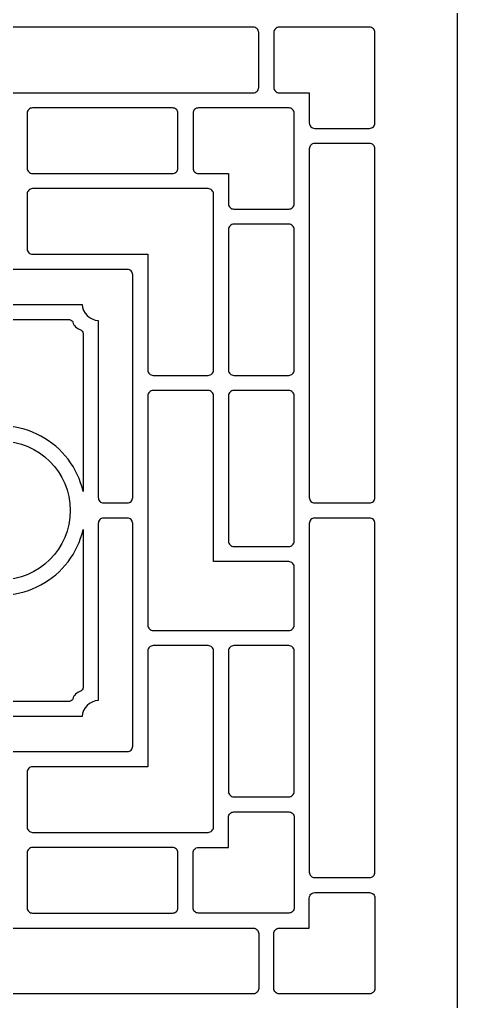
# Model space of a CAD drawing. Header units: centimetres. Extents: x 20.1 to 27, y -20.6 to 12.3.
# Drawn here: x 24.35 to 27, y -2.98 to 2.98 of the extents above; entities that cross this region are included whole.
import ezdxf

# ---------------------------------------------------------------- set-up
doc = ezdxf.new("R2010")
doc.units = ezdxf.units.CM
doc.header["$MEASUREMENT"] = 0
doc.layers.add('layer 1', color=7, linetype='Continuous')

msp = doc.modelspace()

# ---------------------------------------------------------------- linework, layer by layer
at = {"layer": 'layer 1', "color": 250}
for points, knots in [([(20.14415, -9.00015), (20.14415, -9.00015), (20.14415, 9.00077), (20.14415, 9.00077), (20.14415, 9.00077), (20.14415, 9.00077), (26.99977, 9.00077), (26.99977, 9.00077), (26.99977, 9.00077), (26.99977, 9.00077), (26.99977, -9.00015), (26.99977, -9.00015), (26.99977, -9.00015), (26.99977, -9.00015), (20.14415, -9.00015), (20.14415, -9.00015)], [0, 0, 0, 0, 0.2, 0.2, 0.2, 0.2, 0.4, 0.4, 0.4, 0.4, 0.6, 0.6, 0.6, 0.6, 1, 1, 1, 1]), ([(23.61766, 2.56627), (23.61766, 2.56627), (23.61766, 2.89926), (23.61766, 2.89926), (23.61766, 2.89926), (23.61766, 2.90792), (23.6211, 2.91622), (23.62722, 2.92235), (23.62722, 2.92235), (23.63335, 2.92847), (23.64165, 2.93191), (23.65031, 2.93191), (23.65031, 2.93191), (23.65031, 2.93191), (25.76249, 2.93191), (25.76249, 2.93191), (25.76249, 2.93191), (25.77115, 2.93191), (25.77946, 2.92847), (25.78558, 2.92235), (25.78558, 2.92235), (25.7917, 2.91622), (25.79514, 2.90792), (25.79514, 2.89926), (25.79514, 2.89926), (25.79514, 2.89926), (25.79514, 2.56627), (25.79514, 2.56627), (25.79514, 2.56627), (25.79514, 2.55762), (25.7917, 2.54931), (25.78558, 2.54319), (25.78558, 2.54319), (25.77946, 2.53707), (25.77115, 2.53363), (25.76249, 2.53363), (25.76249, 2.53363), (25.76249, 2.53363), (23.65031, 2.53363), (23.65031, 2.53363), (23.65031, 2.53363), (23.64165, 2.53363), (23.63335, 2.53707), (23.62722, 2.54319), (23.62722, 2.54319), (23.6211, 2.54931), (23.61766, 2.55762), (23.61766, 2.56627)], [0, 0, 0, 0, 0.0769231, 0.0769231, 0.0769231, 0.0769231, 0.1538462, 0.1538462, 0.1538462, 0.1538462, 0.2307692, 0.2307692, 0.2307692, 0.2307692, 0.3076923, 0.3076923, 0.3076923, 0.3076923, 0.3846154, 0.3846154, 0.3846154, 0.3846154, 0.4615385, 0.4615385, 0.4615385, 0.4615385, 0.5384615, 0.5384615, 0.5384615, 0.5384615, 0.6153846, 0.6153846, 0.6153846, 0.6153846, 0.6923077, 0.6923077, 0.6923077, 0.6923077, 0.7692308, 0.7692308, 0.7692308, 0.7692308, 0.8461538, 0.8461538, 0.8461538, 0.8461538, 1, 1, 1, 1]), ([(26.13466, 2.31817), (26.126, 2.31817), (26.11769, 2.32161), (26.11157, 2.32773), (26.11157, 2.32773), (26.10545, 2.33385), (26.10201, 2.34215), (26.10201, 2.35081), (26.10201, 2.35081), (26.10201, 2.35081), (26.10201, 2.53363), (26.10201, 2.53363), (26.10201, 2.53363), (26.10201, 2.53363), (25.91919, 2.53363), (25.91919, 2.53363), (25.91919, 2.53363), (25.91054, 2.53363), (25.90223, 2.53707), (25.89611, 2.54319), (25.89611, 2.54319), (25.88999, 2.54931), (25.88655, 2.55762), (25.88655, 2.56627), (25.88655, 2.56627), (25.88655, 2.56627), (25.88655, 2.89926), (25.88655, 2.89926), (25.88655, 2.89926), (25.88655, 2.90792), (25.88999, 2.91622), (25.89611, 2.92235), (25.89611, 2.92235), (25.90223, 2.92847), (25.91054, 2.93191), (25.91919, 2.93191), (25.91919, 2.93191), (25.91919, 2.93191), (26.46764, 2.93191), (26.46764, 2.93191), (26.46764, 2.93191), (26.4763, 2.93191), (26.4846, 2.92847), (26.49073, 2.92235), (26.49073, 2.92235), (26.49685, 2.91622), (26.50029, 2.90792), (26.50029, 2.89926), (26.50029, 2.89926), (26.50029, 2.89926), (26.50029, 2.35081), (26.50029, 2.35081), (26.50029, 2.35081), (26.50029, 2.34215), (26.49685, 2.33385), (26.49073, 2.32773), (26.49073, 2.32773), (26.4846, 2.32161), (26.4763, 2.31817), (26.46764, 2.31817), (26.46764, 2.31817), (26.46764, 2.31817), (26.13466, 2.31817), (26.13466, 2.31817)], [0, 0, 0, 0, 0.0588235, 0.0588235, 0.0588235, 0.0588235, 0.1176471, 0.1176471, 0.1176471, 0.1176471, 0.1764706, 0.1764706, 0.1764706, 0.1764706, 0.2352941, 0.2352941, 0.2352941, 0.2352941, 0.2941176, 0.2941176, 0.2941176, 0.2941176, 0.3529412, 0.3529412, 0.3529412, 0.3529412, 0.4117647, 0.4117647, 0.4117647, 0.4117647, 0.4705882, 0.4705882, 0.4705882, 0.4705882, 0.5294118, 0.5294118, 0.5294118, 0.5294118, 0.5882353, 0.5882353, 0.5882353, 0.5882353, 0.6470588, 0.6470588, 0.6470588, 0.6470588, 0.7058824, 0.7058824, 0.7058824, 0.7058824, 0.7647059, 0.7647059, 0.7647059, 0.7647059, 0.8235294, 0.8235294, 0.8235294, 0.8235294, 0.8823529, 0.8823529, 0.8823529, 0.8823529, 1, 1, 1, 1]), ([(24.42401, 2.04394), (24.41536, 2.04394), (24.40705, 2.04738), (24.40093, 2.0535), (24.40093, 2.0535), (24.39481, 2.05963), (24.39137, 2.06793), (24.39137, 2.07659), (24.39137, 2.07659), (24.39137, 2.07659), (24.39137, 2.40957), (24.39137, 2.40957), (24.39137, 2.40957), (24.39137, 2.41823), (24.39481, 2.42654), (24.40093, 2.43266), (24.40093, 2.43266), (24.40705, 2.43878), (24.41536, 2.44222), (24.42401, 2.44222), (24.42401, 2.44222), (24.42401, 2.44222), (25.27281, 2.44222), (25.27281, 2.44222), (25.27281, 2.44222), (25.28146, 2.44222), (25.28977, 2.43878), (25.29589, 2.43266), (25.29589, 2.43266), (25.30201, 2.42654), (25.30545, 2.41823), (25.30545, 2.40957), (25.30545, 2.40957), (25.30545, 2.40957), (25.30545, 2.07659), (25.30545, 2.07659), (25.30545, 2.07659), (25.30545, 2.06793), (25.30201, 2.05963), (25.29589, 2.0535), (25.29589, 2.0535), (25.28977, 2.04738), (25.28146, 2.04394), (25.27281, 2.04394), (25.27281, 2.04394), (25.27281, 2.04394), (24.42401, 2.04394), (24.42401, 2.04394)], [0, 0, 0, 0, 0.0769231, 0.0769231, 0.0769231, 0.0769231, 0.1538462, 0.1538462, 0.1538462, 0.1538462, 0.2307692, 0.2307692, 0.2307692, 0.2307692, 0.3076923, 0.3076923, 0.3076923, 0.3076923, 0.3846154, 0.3846154, 0.3846154, 0.3846154, 0.4615385, 0.4615385, 0.4615385, 0.4615385, 0.5384615, 0.5384615, 0.5384615, 0.5384615, 0.6153846, 0.6153846, 0.6153846, 0.6153846, 0.6923077, 0.6923077, 0.6923077, 0.6923077, 0.7692308, 0.7692308, 0.7692308, 0.7692308, 0.8461538, 0.8461538, 0.8461538, 0.8461538, 1, 1, 1, 1]), ([(25.39686, 2.40957), (25.39686, 2.41823), (25.4003, 2.42654), (25.40642, 2.43266), (25.40642, 2.43266), (25.41254, 2.43878), (25.42085, 2.44222), (25.42951, 2.44222), (25.42951, 2.44222), (25.42951, 2.44222), (25.97796, 2.44222), (25.97796, 2.44222), (25.97796, 2.44222), (25.98661, 2.44222), (25.99492, 2.43878), (26.00104, 2.43266), (26.00104, 2.43266), (26.00716, 2.42654), (26.0106, 2.41823), (26.0106, 2.40957), (26.0106, 2.40957), (26.0106, 2.40957), (26.0106, 1.86112), (26.0106, 1.86112), (26.0106, 1.86112), (26.0106, 1.85247), (26.00716, 1.84416), (26.00104, 1.83804), (26.00104, 1.83804), (25.99492, 1.83192), (25.98661, 1.82848), (25.97796, 1.82848), (25.97796, 1.82848), (25.97796, 1.82848), (25.64497, 1.82848), (25.64497, 1.82848), (25.64497, 1.82848), (25.63631, 1.82848), (25.62801, 1.83192), (25.62189, 1.83804), (25.62189, 1.83804), (25.61576, 1.84416), (25.61232, 1.85247), (25.61232, 1.86112), (25.61232, 1.86112), (25.61232, 1.86112), (25.61232, 2.04394), (25.61232, 2.04394), (25.61232, 2.04394), (25.61232, 2.04394), (25.42951, 2.04394), (25.42951, 2.04394), (25.42951, 2.04394), (25.42085, 2.04394), (25.41254, 2.04738), (25.40642, 2.0535), (25.40642, 2.0535), (25.4003, 2.05963), (25.39686, 2.06793), (25.39686, 2.07659), (25.39686, 2.07659), (25.39686, 2.07659), (25.39686, 2.40957), (25.39686, 2.40957)], [0, 0, 0, 0, 0.0588235, 0.0588235, 0.0588235, 0.0588235, 0.1176471, 0.1176471, 0.1176471, 0.1176471, 0.1764706, 0.1764706, 0.1764706, 0.1764706, 0.2352941, 0.2352941, 0.2352941, 0.2352941, 0.2941176, 0.2941176, 0.2941176, 0.2941176, 0.3529412, 0.3529412, 0.3529412, 0.3529412, 0.4117647, 0.4117647, 0.4117647, 0.4117647, 0.4705882, 0.4705882, 0.4705882, 0.4705882, 0.5294118, 0.5294118, 0.5294118, 0.5294118, 0.5882353, 0.5882353, 0.5882353, 0.5882353, 0.6470588, 0.6470588, 0.6470588, 0.6470588, 0.7058824, 0.7058824, 0.7058824, 0.7058824, 0.7647059, 0.7647059, 0.7647059, 0.7647059, 0.8235294, 0.8235294, 0.8235294, 0.8235294, 0.8823529, 0.8823529, 0.8823529, 0.8823529, 1, 1, 1, 1]), ([(26.10201, 0.07866), (26.10201, 0.07866), (26.10201, 2.19411), (26.10201, 2.19411), (26.10201, 2.19411), (26.10201, 2.20277), (26.10545, 2.21107), (26.11157, 2.2172), (26.11157, 2.2172), (26.11769, 2.22332), (26.126, 2.22676), (26.13466, 2.22676), (26.13466, 2.22676), (26.13466, 2.22676), (26.46764, 2.22676), (26.46764, 2.22676), (26.46764, 2.22676), (26.4763, 2.22676), (26.4846, 2.22332), (26.49073, 2.2172), (26.49073, 2.2172), (26.49685, 2.21107), (26.50029, 2.20277), (26.50029, 2.19411), (26.50029, 2.19411), (26.50029, 2.19411), (26.50029, 0.07866), (26.50029, 0.07866), (26.50029, 0.07866), (26.50029, 0.07), (26.49685, 0.0617), (26.49073, 0.05558), (26.49073, 0.05558), (26.4846, 0.04946), (26.4763, 0.04602), (26.46764, 0.04602), (26.46764, 0.04602), (26.46764, 0.04602), (26.13466, 0.04602), (26.13466, 0.04602), (26.13466, 0.04602), (26.126, 0.04602), (26.11769, 0.04946), (26.11157, 0.05558), (26.11157, 0.05558), (26.10545, 0.0617), (26.10201, 0.07), (26.10201, 0.07866)], [0, 0, 0, 0, 0.0769231, 0.0769231, 0.0769231, 0.0769231, 0.1538462, 0.1538462, 0.1538462, 0.1538462, 0.2307692, 0.2307692, 0.2307692, 0.2307692, 0.3076923, 0.3076923, 0.3076923, 0.3076923, 0.3846154, 0.3846154, 0.3846154, 0.3846154, 0.4615385, 0.4615385, 0.4615385, 0.4615385, 0.5384615, 0.5384615, 0.5384615, 0.5384615, 0.6153846, 0.6153846, 0.6153846, 0.6153846, 0.6923077, 0.6923077, 0.6923077, 0.6923077, 0.7692308, 0.7692308, 0.7692308, 0.7692308, 0.8461538, 0.8461538, 0.8461538, 0.8461538, 1, 1, 1, 1]), ([(24.39137, 1.91989), (24.39137, 1.92855), (24.39481, 1.93685), (24.40093, 1.94297), (24.40093, 1.94297), (24.40705, 1.94909), (24.41536, 1.95253), (24.42401, 1.95253), (24.42401, 1.95253), (24.42401, 1.95253), (25.48827, 1.95253), (25.48827, 1.95253), (25.48827, 1.95253), (25.49693, 1.95253), (25.50523, 1.94909), (25.51135, 1.94297), (25.51135, 1.94297), (25.51748, 1.93685), (25.52091, 1.92855), (25.52091, 1.91989), (25.52091, 1.91989), (25.52091, 1.91989), (25.52091, 0.85237), (25.52091, 0.85237), (25.52091, 0.85237), (25.52091, 0.84371), (25.51748, 0.83541), (25.51135, 0.82928), (25.51135, 0.82928), (25.50523, 0.82316), (25.49693, 0.81972), (25.48827, 0.81972), (25.48827, 0.81972), (25.48827, 0.81972), (25.15528, 0.81972), (25.15528, 0.81972), (25.15528, 0.81972), (25.14662, 0.81972), (25.13832, 0.82316), (25.1322, 0.82928), (25.1322, 0.82928), (25.12608, 0.83541), (25.12264, 0.84371), (25.12264, 0.85237), (25.12264, 0.85237), (25.12264, 0.85237), (25.12264, 1.55425), (25.12264, 1.55425), (25.12264, 1.55425), (25.12264, 1.55425), (24.42401, 1.55425), (24.42401, 1.55425), (24.42401, 1.55425), (24.41536, 1.55425), (24.40705, 1.55769), (24.40093, 1.56382), (24.40093, 1.56382), (24.39481, 1.56994), (24.39137, 1.57824), (24.39137, 1.5869), (24.39137, 1.5869), (24.39137, 1.5869), (24.39137, 1.91989), (24.39137, 1.91989)], [0, 0, 0, 0, 0.0588235, 0.0588235, 0.0588235, 0.0588235, 0.1176471, 0.1176471, 0.1176471, 0.1176471, 0.1764706, 0.1764706, 0.1764706, 0.1764706, 0.2352941, 0.2352941, 0.2352941, 0.2352941, 0.2941176, 0.2941176, 0.2941176, 0.2941176, 0.3529412, 0.3529412, 0.3529412, 0.3529412, 0.4117647, 0.4117647, 0.4117647, 0.4117647, 0.4705882, 0.4705882, 0.4705882, 0.4705882, 0.5294118, 0.5294118, 0.5294118, 0.5294118, 0.5882353, 0.5882353, 0.5882353, 0.5882353, 0.6470588, 0.6470588, 0.6470588, 0.6470588, 0.7058824, 0.7058824, 0.7058824, 0.7058824, 0.7647059, 0.7647059, 0.7647059, 0.7647059, 0.8235294, 0.8235294, 0.8235294, 0.8235294, 0.8823529, 0.8823529, 0.8823529, 0.8823529, 1, 1, 1, 1]), ([(25.97796, 1.73707), (25.98661, 1.73707), (25.99492, 1.73363), (26.00104, 1.72751), (26.00104, 1.72751), (26.00716, 1.72139), (26.0106, 1.71308), (26.0106, 1.70442), (26.0106, 1.70442), (26.0106, 1.70442), (26.0106, 0.85237), (26.0106, 0.85237), (26.0106, 0.85237), (26.0106, 0.84371), (26.00716, 0.83541), (26.00104, 0.82928), (26.00104, 0.82928), (25.99492, 0.82316), (25.98661, 0.81972), (25.97796, 0.81972), (25.97796, 0.81972), (25.97796, 0.81972), (25.64497, 0.81972), (25.64497, 0.81972), (25.64497, 0.81972), (25.63631, 0.81972), (25.62801, 0.82316), (25.62189, 0.82928), (25.62189, 0.82928), (25.61576, 0.83541), (25.61232, 0.84371), (25.61232, 0.85237), (25.61232, 0.85237), (25.61232, 0.85237), (25.61232, 1.70442), (25.61232, 1.70442), (25.61232, 1.70442), (25.61232, 1.71308), (25.61576, 1.72139), (25.62189, 1.72751), (25.62189, 1.72751), (25.62801, 1.73363), (25.63631, 1.73707), (25.64497, 1.73707), (25.64497, 1.73707), (25.64497, 1.73707), (25.97796, 1.73707), (25.97796, 1.73707)], [0, 0, 0, 0, 0.0769231, 0.0769231, 0.0769231, 0.0769231, 0.1538462, 0.1538462, 0.1538462, 0.1538462, 0.2307692, 0.2307692, 0.2307692, 0.2307692, 0.3076923, 0.3076923, 0.3076923, 0.3076923, 0.3846154, 0.3846154, 0.3846154, 0.3846154, 0.4615385, 0.4615385, 0.4615385, 0.4615385, 0.5384615, 0.5384615, 0.5384615, 0.5384615, 0.6153846, 0.6153846, 0.6153846, 0.6153846, 0.6923077, 0.6923077, 0.6923077, 0.6923077, 0.7692308, 0.7692308, 0.7692308, 0.7692308, 0.8461538, 0.8461538, 0.8461538, 0.8461538, 1, 1, 1, 1]), ([(24.72436, 1.25065), (24.72436, 1.25065), (23.65031, 1.25065), (23.65031, 1.25065), (23.65031, 1.25065), (23.64165, 1.25065), (23.63335, 1.25409), (23.62722, 1.26021), (23.62722, 1.26021), (23.6211, 1.26633), (23.61766, 1.27463), (23.61766, 1.28329), (23.61766, 1.28329), (23.61766, 1.28329), (23.61766, 1.4302), (23.61766, 1.4302), (23.61766, 1.4302), (23.61766, 1.43886), (23.6211, 1.44716), (23.62722, 1.45328), (23.62722, 1.45328), (23.63335, 1.45941), (23.64165, 1.46285), (23.65031, 1.46285), (23.65031, 1.46285), (23.65031, 1.46285), (24.99858, 1.46285), (24.99858, 1.46285), (24.99858, 1.46285), (25.00724, 1.46285), (25.01554, 1.45941), (25.02167, 1.45328), (25.02167, 1.45328), (25.02779, 1.44716), (25.03123, 1.43886), (25.03123, 1.4302), (25.03123, 1.4302), (25.03123, 1.4302), (25.03123, 0.07866), (25.03123, 0.07866), (25.03123, 0.07866), (25.03123, 0.07), (25.02779, 0.0617), (25.02167, 0.05558), (25.02167, 0.05558), (25.01554, 0.04946), (25.00724, 0.04602), (24.99858, 0.04602), (24.99858, 0.04602), (24.99858, 0.04602), (24.85494, 0.04602), (24.85494, 0.04602), (24.85494, 0.04602), (24.84628, 0.04602), (24.83798, 0.04946), (24.83186, 0.05558), (24.83186, 0.05558), (24.82573, 0.0617), (24.82229, 0.07), (24.82229, 0.07866), (24.82229, 0.07866), (24.82229, 0.07866), (24.82229, 1.15271), (24.82229, 1.15271), (24.82229, 1.15271), (24.76967, 1.15609), (24.72774, 1.19802), (24.72436, 1.25065)], [0, 0, 0, 0, 0.0555556, 0.0555556, 0.0555556, 0.0555556, 0.1111111, 0.1111111, 0.1111111, 0.1111111, 0.1666667, 0.1666667, 0.1666667, 0.1666667, 0.2222222, 0.2222222, 0.2222222, 0.2222222, 0.2777778, 0.2777778, 0.2777778, 0.2777778, 0.3333333, 0.3333333, 0.3333333, 0.3333333, 0.3888889, 0.3888889, 0.3888889, 0.3888889, 0.4444444, 0.4444444, 0.4444444, 0.4444444, 0.5, 0.5, 0.5, 0.5, 0.5555556, 0.5555556, 0.5555556, 0.5555556, 0.6111111, 0.6111111, 0.6111111, 0.6111111, 0.6666667, 0.6666667, 0.6666667, 0.6666667, 0.7222222, 0.7222222, 0.7222222, 0.7222222, 0.7777778, 0.7777778, 0.7777778, 0.7777778, 0.8333333, 0.8333333, 0.8333333, 0.8333333, 0.8888889, 0.8888889, 0.8888889, 0.8888889, 1, 1, 1, 1]), ([(24.6685, 1.14276), (24.66799, 1.14473), (24.66703, 1.14655), (24.66569, 1.14809), (24.66569, 1.14809), (24.65949, 1.15517), (24.65053, 1.15924), (24.64112, 1.15924), (24.64112, 1.15924), (24.64112, 1.15924), (23.68692, 1.15924), (23.68692, 1.15924), (23.68692, 1.15924), (23.83077, 1.12613), (23.95337, 1.0326), (24.02331, 0.9026), (24.02331, 0.9026), (24.09326, 0.77261), (24.10376, 0.61877), (24.05212, 0.48047), (24.05212, 0.48047), (24.19041, 0.53211), (24.34425, 0.52161), (24.47425, 0.45167), (24.47425, 0.45167), (24.60425, 0.38173), (24.69778, 0.25913), (24.73089, 0.11527), (24.73089, 0.11527), (24.73089, 0.11527), (24.73089, 1.06947), (24.73089, 1.06947), (24.73089, 1.06947), (24.73089, 1.07889), (24.72682, 1.08784), (24.71973, 1.09404), (24.71973, 1.09404), (24.7182, 1.09538), (24.71638, 1.09634), (24.71441, 1.09685), (24.71441, 1.09685), (24.69191, 1.10268), (24.67433, 1.12026), (24.6685, 1.14276)], [0, 0, 0, 0, 0.0833333, 0.0833333, 0.0833333, 0.0833333, 0.1666667, 0.1666667, 0.1666667, 0.1666667, 0.25, 0.25, 0.25, 0.25, 0.3333333, 0.3333333, 0.3333333, 0.3333333, 0.4166667, 0.4166667, 0.4166667, 0.4166667, 0.5, 0.5, 0.5, 0.5, 0.5833333, 0.5833333, 0.5833333, 0.5833333, 0.6666667, 0.6666667, 0.6666667, 0.6666667, 0.75, 0.75, 0.75, 0.75, 0.8333333, 0.8333333, 0.8333333, 0.8333333, 1, 1, 1, 1]), ([(25.52091, -0.30982), (25.52091, -0.30982), (25.97796, -0.30982), (25.97796, -0.30982), (25.97796, -0.30982), (25.98661, -0.30982), (25.99492, -0.31326), (26.00104, -0.31938), (26.00104, -0.31938), (26.00716, -0.32551), (26.0106, -0.33381), (26.0106, -0.34247), (26.0106, -0.34247), (26.0106, -0.34247), (26.0106, -0.69504), (26.0106, -0.69504), (26.0106, -0.69504), (26.0106, -0.7037), (26.00716, -0.71201), (26.00104, -0.71813), (26.00104, -0.71813), (25.99492, -0.72425), (25.98661, -0.72769), (25.97796, -0.72769), (25.97796, -0.72769), (25.97796, -0.72769), (25.15528, -0.72769), (25.15528, -0.72769), (25.15528, -0.72769), (25.14662, -0.72769), (25.13832, -0.72425), (25.1322, -0.71813), (25.1322, -0.71813), (25.12608, -0.71201), (25.12264, -0.7037), (25.12264, -0.69504), (25.12264, -0.69504), (25.12264, -0.69504), (25.12264, 0.69567), (25.12264, 0.69567), (25.12264, 0.69567), (25.12264, 0.70433), (25.12608, 0.71263), (25.1322, 0.71875), (25.1322, 0.71875), (25.13832, 0.72487), (25.14662, 0.72831), (25.15528, 0.72831), (25.15528, 0.72831), (25.15528, 0.72831), (25.48827, 0.72831), (25.48827, 0.72831), (25.48827, 0.72831), (25.49693, 0.72831), (25.50523, 0.72487), (25.51135, 0.71875), (25.51135, 0.71875), (25.51748, 0.71263), (25.52091, 0.70433), (25.52091, 0.69567), (25.52091, 0.69567), (25.52091, 0.69567), (25.52091, -0.30982), (25.52091, -0.30982)], [0, 0, 0, 0, 0.0588235, 0.0588235, 0.0588235, 0.0588235, 0.1176471, 0.1176471, 0.1176471, 0.1176471, 0.1764706, 0.1764706, 0.1764706, 0.1764706, 0.2352941, 0.2352941, 0.2352941, 0.2352941, 0.2941176, 0.2941176, 0.2941176, 0.2941176, 0.3529412, 0.3529412, 0.3529412, 0.3529412, 0.4117647, 0.4117647, 0.4117647, 0.4117647, 0.4705882, 0.4705882, 0.4705882, 0.4705882, 0.5294118, 0.5294118, 0.5294118, 0.5294118, 0.5882353, 0.5882353, 0.5882353, 0.5882353, 0.6470588, 0.6470588, 0.6470588, 0.6470588, 0.7058824, 0.7058824, 0.7058824, 0.7058824, 0.7647059, 0.7647059, 0.7647059, 0.7647059, 0.8235294, 0.8235294, 0.8235294, 0.8235294, 0.8823529, 0.8823529, 0.8823529, 0.8823529, 1, 1, 1, 1]), ([(25.97796, 0.72831), (25.98661, 0.72831), (25.99492, 0.72487), (26.00104, 0.71875), (26.00104, 0.71875), (26.00716, 0.71263), (26.0106, 0.70433), (26.0106, 0.69567), (26.0106, 0.69567), (26.0106, 0.69567), (26.0106, -0.18577), (26.0106, -0.18577), (26.0106, -0.18577), (26.0106, -0.19443), (26.00716, -0.20273), (26.00104, -0.20885), (26.00104, -0.20885), (25.99492, -0.21498), (25.98661, -0.21841), (25.97796, -0.21841), (25.97796, -0.21841), (25.97796, -0.21841), (25.64497, -0.21841), (25.64497, -0.21841), (25.64497, -0.21841), (25.63631, -0.21841), (25.62801, -0.21498), (25.62189, -0.20885), (25.62189, -0.20885), (25.61576, -0.20273), (25.61232, -0.19443), (25.61232, -0.18577), (25.61232, -0.18577), (25.61232, -0.18577), (25.61232, 0.69567), (25.61232, 0.69567), (25.61232, 0.69567), (25.61232, 0.70433), (25.61576, 0.71263), (25.62189, 0.71875), (25.62189, 0.71875), (25.62801, 0.72487), (25.63631, 0.72831), (25.64497, 0.72831), (25.64497, 0.72831), (25.64497, 0.72831), (25.97796, 0.72831), (25.97796, 0.72831)], [0, 0, 0, 0, 0.0769231, 0.0769231, 0.0769231, 0.0769231, 0.1538462, 0.1538462, 0.1538462, 0.1538462, 0.2307692, 0.2307692, 0.2307692, 0.2307692, 0.3076923, 0.3076923, 0.3076923, 0.3076923, 0.3846154, 0.3846154, 0.3846154, 0.3846154, 0.4615385, 0.4615385, 0.4615385, 0.4615385, 0.5384615, 0.5384615, 0.5384615, 0.5384615, 0.6153846, 0.6153846, 0.6153846, 0.6153846, 0.6923077, 0.6923077, 0.6923077, 0.6923077, 0.7692308, 0.7692308, 0.7692308, 0.7692308, 0.8461538, 0.8461538, 0.8461538, 0.8461538, 1, 1, 1, 1]), ([(24.65254, 0.00031), (24.65254, 0.2329), (24.46399, 0.42144), (24.2314, 0.42144), (24.2314, 0.42144), (23.99882, 0.42144), (23.81027, 0.2329), (23.81027, 0.00031), (23.81027, 0.00031), (23.81027, -0.23227), (23.99882, -0.42082), (24.2314, -0.42082), (24.2314, -0.42082), (24.46399, -0.42082), (24.65253, -0.23227), (24.65254, 0.00031)], [0, 0, 0, 0, 0.2, 0.2, 0.2, 0.2, 0.4, 0.4, 0.4, 0.4, 0.6, 0.6, 0.6, 0.6, 1, 1, 1, 1]), ([(24.82229, -1.15209), (24.82229, -1.15209), (24.82229, -0.07804), (24.82229, -0.07804), (24.82229, -0.07804), (24.82229, -0.06938), (24.82573, -0.06108), (24.83186, -0.05495), (24.83186, -0.05495), (24.83798, -0.04883), (24.84628, -0.04539), (24.85494, -0.04539), (24.85494, -0.04539), (24.85494, -0.04539), (24.99858, -0.04539), (24.99858, -0.04539), (24.99858, -0.04539), (25.00724, -0.04539), (25.01554, -0.04883), (25.02167, -0.05495), (25.02167, -0.05495), (25.02779, -0.06108), (25.03123, -0.06938), (25.03123, -0.07804), (25.03123, -0.07804), (25.03123, -0.07804), (25.03123, -1.42958), (25.03123, -1.42958), (25.03123, -1.42958), (25.03123, -1.43823), (25.02779, -1.44654), (25.02167, -1.45266), (25.02167, -1.45266), (25.01554, -1.45878), (25.00724, -1.46222), (24.99858, -1.46222), (24.99858, -1.46222), (24.99858, -1.46222), (23.65031, -1.46222), (23.65031, -1.46222), (23.65031, -1.46222), (23.64165, -1.46222), (23.63335, -1.45878), (23.62722, -1.45266), (23.62722, -1.45266), (23.6211, -1.44654), (23.61766, -1.43823), (23.61766, -1.42958), (23.61766, -1.42958), (23.61766, -1.42958), (23.61766, -1.28267), (23.61766, -1.28267), (23.61766, -1.28267), (23.61766, -1.27401), (23.6211, -1.26571), (23.62722, -1.25958), (23.62722, -1.25958), (23.63335, -1.25346), (23.64165, -1.25002), (23.65031, -1.25002), (23.65031, -1.25002), (23.65031, -1.25002), (24.72436, -1.25002), (24.72436, -1.25002), (24.72436, -1.25002), (24.72774, -1.1974), (24.76967, -1.15547), (24.82229, -1.15209)], [0, 0, 0, 0, 0.0555556, 0.0555556, 0.0555556, 0.0555556, 0.1111111, 0.1111111, 0.1111111, 0.1111111, 0.1666667, 0.1666667, 0.1666667, 0.1666667, 0.2222222, 0.2222222, 0.2222222, 0.2222222, 0.2777778, 0.2777778, 0.2777778, 0.2777778, 0.3333333, 0.3333333, 0.3333333, 0.3333333, 0.3888889, 0.3888889, 0.3888889, 0.3888889, 0.4444444, 0.4444444, 0.4444444, 0.4444444, 0.5, 0.5, 0.5, 0.5, 0.5555556, 0.5555556, 0.5555556, 0.5555556, 0.6111111, 0.6111111, 0.6111111, 0.6111111, 0.6666667, 0.6666667, 0.6666667, 0.6666667, 0.7222222, 0.7222222, 0.7222222, 0.7222222, 0.7777778, 0.7777778, 0.7777778, 0.7777778, 0.8333333, 0.8333333, 0.8333333, 0.8333333, 0.8888889, 0.8888889, 0.8888889, 0.8888889, 1, 1, 1, 1]), ([(26.46764, -0.04539), (26.4763, -0.04539), (26.4846, -0.04883), (26.49073, -0.05495), (26.49073, -0.05495), (26.49685, -0.06108), (26.50029, -0.06938), (26.50029, -0.07804), (26.50029, -0.07804), (26.50029, -0.07804), (26.50029, -2.19349), (26.50029, -2.19349), (26.50029, -2.19349), (26.50029, -2.20215), (26.49685, -2.21045), (26.49073, -2.21657), (26.49073, -2.21657), (26.4846, -2.22269), (26.4763, -2.22613), (26.46764, -2.22613), (26.46764, -2.22613), (26.46764, -2.22613), (26.13466, -2.22613), (26.13466, -2.22613), (26.13466, -2.22613), (26.126, -2.22613), (26.11769, -2.22269), (26.11157, -2.21657), (26.11157, -2.21657), (26.10545, -2.21045), (26.10201, -2.20215), (26.10201, -2.19349), (26.10201, -2.19349), (26.10201, -2.19349), (26.10201, -0.07804), (26.10201, -0.07804), (26.10201, -0.07804), (26.10201, -0.06938), (26.10545, -0.06108), (26.11157, -0.05495), (26.11157, -0.05495), (26.11769, -0.04883), (26.126, -0.04539), (26.13466, -0.04539), (26.13466, -0.04539), (26.13466, -0.04539), (26.46764, -0.04539), (26.46764, -0.04539)], [0, 0, 0, 0, 0.0769231, 0.0769231, 0.0769231, 0.0769231, 0.1538462, 0.1538462, 0.1538462, 0.1538462, 0.2307692, 0.2307692, 0.2307692, 0.2307692, 0.3076923, 0.3076923, 0.3076923, 0.3076923, 0.3846154, 0.3846154, 0.3846154, 0.3846154, 0.4615385, 0.4615385, 0.4615385, 0.4615385, 0.5384615, 0.5384615, 0.5384615, 0.5384615, 0.6153846, 0.6153846, 0.6153846, 0.6153846, 0.6923077, 0.6923077, 0.6923077, 0.6923077, 0.7692308, 0.7692308, 0.7692308, 0.7692308, 0.8461538, 0.8461538, 0.8461538, 0.8461538, 1, 1, 1, 1]), ([(24.71441, -1.09623), (24.71638, -1.09572), (24.7182, -1.09476), (24.71973, -1.09342), (24.71973, -1.09342), (24.72682, -1.08722), (24.73089, -1.07826), (24.73089, -1.06885), (24.73089, -1.06885), (24.73089, -1.06885), (24.73089, -0.11465), (24.73089, -0.11465), (24.73089, -0.11465), (24.69778, -0.2585), (24.60425, -0.3811), (24.47425, -0.45104), (24.47425, -0.45104), (24.34425, -0.52099), (24.19041, -0.53148), (24.05212, -0.47985), (24.05212, -0.47985), (24.10376, -0.61814), (24.09326, -0.77198), (24.02331, -0.90198), (24.02331, -0.90198), (23.95337, -1.03198), (23.83077, -1.12551), (23.68692, -1.15861), (23.68692, -1.15861), (23.68692, -1.15861), (24.64112, -1.15861), (24.64112, -1.15861), (24.64112, -1.15861), (24.65053, -1.15861), (24.65949, -1.15455), (24.66569, -1.14746), (24.66569, -1.14746), (24.66703, -1.14593), (24.66799, -1.14411), (24.6685, -1.14214), (24.6685, -1.14214), (24.67433, -1.11963), (24.69191, -1.10206), (24.71441, -1.09623)], [0, 0, 0, 0, 0.0833333, 0.0833333, 0.0833333, 0.0833333, 0.1666667, 0.1666667, 0.1666667, 0.1666667, 0.25, 0.25, 0.25, 0.25, 0.3333333, 0.3333333, 0.3333333, 0.3333333, 0.4166667, 0.4166667, 0.4166667, 0.4166667, 0.5, 0.5, 0.5, 0.5, 0.5833333, 0.5833333, 0.5833333, 0.5833333, 0.6666667, 0.6666667, 0.6666667, 0.6666667, 0.75, 0.75, 0.75, 0.75, 0.8333333, 0.8333333, 0.8333333, 0.8333333, 1, 1, 1, 1]), ([(25.12264, -0.85174), (25.12264, -0.84309), (25.12608, -0.83478), (25.1322, -0.82866), (25.1322, -0.82866), (25.13832, -0.82254), (25.14662, -0.8191), (25.15528, -0.8191), (25.15528, -0.8191), (25.15528, -0.8191), (25.48827, -0.8191), (25.48827, -0.8191), (25.48827, -0.8191), (25.49693, -0.8191), (25.50523, -0.82254), (25.51135, -0.82866), (25.51135, -0.82866), (25.51748, -0.83478), (25.52091, -0.84309), (25.52091, -0.85174), (25.52091, -0.85174), (25.52091, -0.85174), (25.52091, -1.91926), (25.52091, -1.91926), (25.52091, -1.91926), (25.52091, -1.92792), (25.51748, -1.93622), (25.51135, -1.94235), (25.51135, -1.94235), (25.50523, -1.94847), (25.49693, -1.95191), (25.48827, -1.95191), (25.48827, -1.95191), (25.48827, -1.95191), (24.42401, -1.95191), (24.42401, -1.95191), (24.42401, -1.95191), (24.41536, -1.95191), (24.40705, -1.94847), (24.40093, -1.94235), (24.40093, -1.94235), (24.39481, -1.93622), (24.39137, -1.92792), (24.39137, -1.91926), (24.39137, -1.91926), (24.39137, -1.91926), (24.39137, -1.58628), (24.39137, -1.58628), (24.39137, -1.58628), (24.39137, -1.57762), (24.39481, -1.56931), (24.40093, -1.56319), (24.40093, -1.56319), (24.40705, -1.55707), (24.41536, -1.55363), (24.42401, -1.55363), (24.42401, -1.55363), (24.42401, -1.55363), (25.12264, -1.55363), (25.12264, -1.55363), (25.12264, -1.55363), (25.12264, -1.55363), (25.12264, -0.85174), (25.12264, -0.85174)], [0, 0, 0, 0, 0.0588235, 0.0588235, 0.0588235, 0.0588235, 0.1176471, 0.1176471, 0.1176471, 0.1176471, 0.1764706, 0.1764706, 0.1764706, 0.1764706, 0.2352941, 0.2352941, 0.2352941, 0.2352941, 0.2941176, 0.2941176, 0.2941176, 0.2941176, 0.3529412, 0.3529412, 0.3529412, 0.3529412, 0.4117647, 0.4117647, 0.4117647, 0.4117647, 0.4705882, 0.4705882, 0.4705882, 0.4705882, 0.5294118, 0.5294118, 0.5294118, 0.5294118, 0.5882353, 0.5882353, 0.5882353, 0.5882353, 0.6470588, 0.6470588, 0.6470588, 0.6470588, 0.7058824, 0.7058824, 0.7058824, 0.7058824, 0.7647059, 0.7647059, 0.7647059, 0.7647059, 0.8235294, 0.8235294, 0.8235294, 0.8235294, 0.8823529, 0.8823529, 0.8823529, 0.8823529, 1, 1, 1, 1]), ([(25.97796, -0.8191), (25.98661, -0.8191), (25.99492, -0.82254), (26.00104, -0.82866), (26.00104, -0.82866), (26.00716, -0.83478), (26.0106, -0.84309), (26.0106, -0.85174), (26.0106, -0.85174), (26.0106, -0.85174), (26.0106, -1.7038), (26.0106, -1.7038), (26.0106, -1.7038), (26.0106, -1.71246), (26.00716, -1.72076), (26.00104, -1.72688), (26.00104, -1.72688), (25.99492, -1.73301), (25.98661, -1.73645), (25.97796, -1.73645), (25.97796, -1.73645), (25.97796, -1.73645), (25.64497, -1.73645), (25.64497, -1.73645), (25.64497, -1.73645), (25.63631, -1.73645), (25.62801, -1.73301), (25.62189, -1.72688), (25.62189, -1.72688), (25.61576, -1.72076), (25.61232, -1.71246), (25.61232, -1.7038), (25.61232, -1.7038), (25.61232, -1.7038), (25.61232, -0.85174), (25.61232, -0.85174), (25.61232, -0.85174), (25.61232, -0.84309), (25.61576, -0.83478), (25.62189, -0.82866), (25.62189, -0.82866), (25.62801, -0.82254), (25.63631, -0.8191), (25.64497, -0.8191), (25.64497, -0.8191), (25.64497, -0.8191), (25.97796, -0.8191), (25.97796, -0.8191)], [0, 0, 0, 0, 0.0769231, 0.0769231, 0.0769231, 0.0769231, 0.1538462, 0.1538462, 0.1538462, 0.1538462, 0.2307692, 0.2307692, 0.2307692, 0.2307692, 0.3076923, 0.3076923, 0.3076923, 0.3076923, 0.3846154, 0.3846154, 0.3846154, 0.3846154, 0.4615385, 0.4615385, 0.4615385, 0.4615385, 0.5384615, 0.5384615, 0.5384615, 0.5384615, 0.6153846, 0.6153846, 0.6153846, 0.6153846, 0.6923077, 0.6923077, 0.6923077, 0.6923077, 0.7692308, 0.7692308, 0.7692308, 0.7692308, 0.8461538, 0.8461538, 0.8461538, 0.8461538, 1, 1, 1, 1]), ([(25.64497, -1.82785), (25.63631, -1.82785), (25.62801, -1.83129), (25.62189, -1.83742), (25.62189, -1.83742), (25.61576, -1.84354), (25.61232, -1.85184), (25.61232, -1.8605), (25.61232, -1.8605), (25.61232, -1.8605), (25.61232, -2.04332), (25.61232, -2.04332), (25.61232, -2.04332), (25.61232, -2.04332), (25.42951, -2.04332), (25.42951, -2.04332), (25.42951, -2.04332), (25.42085, -2.04332), (25.41254, -2.04676), (25.40642, -2.05288), (25.40642, -2.05288), (25.4003, -2.059), (25.39686, -2.0673), (25.39686, -2.07596), (25.39686, -2.07596), (25.39686, -2.07596), (25.39686, -2.40895), (25.39686, -2.40895), (25.39686, -2.40895), (25.39686, -2.41761), (25.4003, -2.42591), (25.40642, -2.43203), (25.40642, -2.43203), (25.41254, -2.43816), (25.42085, -2.4416), (25.42951, -2.4416), (25.42951, -2.4416), (25.42951, -2.4416), (25.97796, -2.4416), (25.97796, -2.4416), (25.97796, -2.4416), (25.98661, -2.4416), (25.99492, -2.43816), (26.00104, -2.43203), (26.00104, -2.43203), (26.00716, -2.42591), (26.0106, -2.41761), (26.0106, -2.40895), (26.0106, -2.40895), (26.0106, -2.40895), (26.0106, -1.8605), (26.0106, -1.8605), (26.0106, -1.8605), (26.0106, -1.85184), (26.00716, -1.84354), (26.00104, -1.83742), (26.00104, -1.83742), (25.99492, -1.83129), (25.98661, -1.82785), (25.97796, -1.82785), (25.97796, -1.82785), (25.97796, -1.82785), (25.64497, -1.82785), (25.64497, -1.82785)], [0, 0, 0, 0, 0.0588235, 0.0588235, 0.0588235, 0.0588235, 0.1176471, 0.1176471, 0.1176471, 0.1176471, 0.1764706, 0.1764706, 0.1764706, 0.1764706, 0.2352941, 0.2352941, 0.2352941, 0.2352941, 0.2941176, 0.2941176, 0.2941176, 0.2941176, 0.3529412, 0.3529412, 0.3529412, 0.3529412, 0.4117647, 0.4117647, 0.4117647, 0.4117647, 0.4705882, 0.4705882, 0.4705882, 0.4705882, 0.5294118, 0.5294118, 0.5294118, 0.5294118, 0.5882353, 0.5882353, 0.5882353, 0.5882353, 0.6470588, 0.6470588, 0.6470588, 0.6470588, 0.7058824, 0.7058824, 0.7058824, 0.7058824, 0.7647059, 0.7647059, 0.7647059, 0.7647059, 0.8235294, 0.8235294, 0.8235294, 0.8235294, 0.8823529, 0.8823529, 0.8823529, 0.8823529, 1, 1, 1, 1]), ([(25.27281, -2.04332), (25.28146, -2.04332), (25.28977, -2.04676), (25.29589, -2.05288), (25.29589, -2.05288), (25.30201, -2.059), (25.30545, -2.0673), (25.30545, -2.07596), (25.30545, -2.07596), (25.30545, -2.07596), (25.30545, -2.40895), (25.30545, -2.40895), (25.30545, -2.40895), (25.30545, -2.41761), (25.30201, -2.42591), (25.29589, -2.43203), (25.29589, -2.43203), (25.28977, -2.43816), (25.28146, -2.4416), (25.27281, -2.4416), (25.27281, -2.4416), (25.27281, -2.4416), (24.42401, -2.4416), (24.42401, -2.4416), (24.42401, -2.4416), (24.41536, -2.4416), (24.40705, -2.43816), (24.40093, -2.43203), (24.40093, -2.43203), (24.39481, -2.42591), (24.39137, -2.41761), (24.39137, -2.40895), (24.39137, -2.40895), (24.39137, -2.40895), (24.39137, -2.07596), (24.39137, -2.07596), (24.39137, -2.07596), (24.39137, -2.0673), (24.39481, -2.059), (24.40093, -2.05288), (24.40093, -2.05288), (24.40705, -2.04676), (24.41536, -2.04332), (24.42401, -2.04332), (24.42401, -2.04332), (24.42401, -2.04332), (25.27281, -2.04332), (25.27281, -2.04332)], [0, 0, 0, 0, 0.0769231, 0.0769231, 0.0769231, 0.0769231, 0.1538462, 0.1538462, 0.1538462, 0.1538462, 0.2307692, 0.2307692, 0.2307692, 0.2307692, 0.3076923, 0.3076923, 0.3076923, 0.3076923, 0.3846154, 0.3846154, 0.3846154, 0.3846154, 0.4615385, 0.4615385, 0.4615385, 0.4615385, 0.5384615, 0.5384615, 0.5384615, 0.5384615, 0.6153846, 0.6153846, 0.6153846, 0.6153846, 0.6923077, 0.6923077, 0.6923077, 0.6923077, 0.7692308, 0.7692308, 0.7692308, 0.7692308, 0.8461538, 0.8461538, 0.8461538, 0.8461538, 1, 1, 1, 1]), ([(26.50029, -2.35019), (26.50029, -2.34153), (26.49685, -2.33323), (26.49073, -2.3271), (26.49073, -2.3271), (26.4846, -2.32098), (26.4763, -2.31754), (26.46764, -2.31754), (26.46764, -2.31754), (26.46764, -2.31754), (26.13466, -2.31754), (26.13466, -2.31754), (26.13466, -2.31754), (26.126, -2.31754), (26.11769, -2.32098), (26.11157, -2.3271), (26.11157, -2.3271), (26.10545, -2.33323), (26.10201, -2.34153), (26.10201, -2.35019), (26.10201, -2.35019), (26.10201, -2.35019), (26.10201, -2.533), (26.10201, -2.533), (26.10201, -2.533), (26.10201, -2.533), (25.91919, -2.533), (25.91919, -2.533), (25.91919, -2.533), (25.91054, -2.533), (25.90223, -2.53644), (25.89611, -2.54257), (25.89611, -2.54257), (25.88999, -2.54869), (25.88655, -2.55699), (25.88655, -2.56565), (25.88655, -2.56565), (25.88655, -2.56565), (25.88655, -2.89864), (25.88655, -2.89864), (25.88655, -2.89864), (25.88655, -2.9073), (25.88999, -2.9156), (25.89611, -2.92172), (25.89611, -2.92172), (25.90223, -2.92784), (25.91054, -2.93128), (25.91919, -2.93128), (25.91919, -2.93128), (25.91919, -2.93128), (26.46764, -2.93128), (26.46764, -2.93128), (26.46764, -2.93128), (26.4763, -2.93128), (26.4846, -2.92784), (26.49073, -2.92172), (26.49073, -2.92172), (26.49685, -2.9156), (26.50029, -2.9073), (26.50029, -2.89864), (26.50029, -2.89864), (26.50029, -2.89864), (26.50029, -2.35019), (26.50029, -2.35019)], [0, 0, 0, 0, 0.0588235, 0.0588235, 0.0588235, 0.0588235, 0.1176471, 0.1176471, 0.1176471, 0.1176471, 0.1764706, 0.1764706, 0.1764706, 0.1764706, 0.2352941, 0.2352941, 0.2352941, 0.2352941, 0.2941176, 0.2941176, 0.2941176, 0.2941176, 0.3529412, 0.3529412, 0.3529412, 0.3529412, 0.4117647, 0.4117647, 0.4117647, 0.4117647, 0.4705882, 0.4705882, 0.4705882, 0.4705882, 0.5294118, 0.5294118, 0.5294118, 0.5294118, 0.5882353, 0.5882353, 0.5882353, 0.5882353, 0.6470588, 0.6470588, 0.6470588, 0.6470588, 0.7058824, 0.7058824, 0.7058824, 0.7058824, 0.7647059, 0.7647059, 0.7647059, 0.7647059, 0.8235294, 0.8235294, 0.8235294, 0.8235294, 0.8823529, 0.8823529, 0.8823529, 0.8823529, 1, 1, 1, 1]), ([(25.76249, -2.93128), (25.77115, -2.93128), (25.77946, -2.92784), (25.78558, -2.92172), (25.78558, -2.92172), (25.7917, -2.9156), (25.79514, -2.9073), (25.79514, -2.89864), (25.79514, -2.89864), (25.79514, -2.89864), (25.79514, -2.56565), (25.79514, -2.56565), (25.79514, -2.56565), (25.79514, -2.55699), (25.7917, -2.54869), (25.78558, -2.54257), (25.78558, -2.54257), (25.77946, -2.53644), (25.77115, -2.533), (25.76249, -2.533), (25.76249, -2.533), (25.76249, -2.533), (23.65031, -2.533), (23.65031, -2.533), (23.65031, -2.533), (23.64165, -2.533), (23.63335, -2.53644), (23.62722, -2.54257), (23.62722, -2.54257), (23.6211, -2.54869), (23.61766, -2.55699), (23.61766, -2.56565), (23.61766, -2.56565), (23.61766, -2.56565), (23.61766, -2.89864), (23.61766, -2.89864), (23.61766, -2.89864), (23.61766, -2.9073), (23.6211, -2.9156), (23.62722, -2.92172), (23.62722, -2.92172), (23.63335, -2.92784), (23.64165, -2.93128), (23.65031, -2.93128), (23.65031, -2.93128), (23.65031, -2.93128), (25.76249, -2.93128), (25.76249, -2.93128)], [0, 0, 0, 0, 0.0769231, 0.0769231, 0.0769231, 0.0769231, 0.1538462, 0.1538462, 0.1538462, 0.1538462, 0.2307692, 0.2307692, 0.2307692, 0.2307692, 0.3076923, 0.3076923, 0.3076923, 0.3076923, 0.3846154, 0.3846154, 0.3846154, 0.3846154, 0.4615385, 0.4615385, 0.4615385, 0.4615385, 0.5384615, 0.5384615, 0.5384615, 0.5384615, 0.6153846, 0.6153846, 0.6153846, 0.6153846, 0.6923077, 0.6923077, 0.6923077, 0.6923077, 0.7692308, 0.7692308, 0.7692308, 0.7692308, 0.8461538, 0.8461538, 0.8461538, 0.8461538, 1, 1, 1, 1])]:
    msp.add_open_spline(points, degree=3, knots=knots, dxfattribs=at)

doc.saveas('drawing.dxf')
